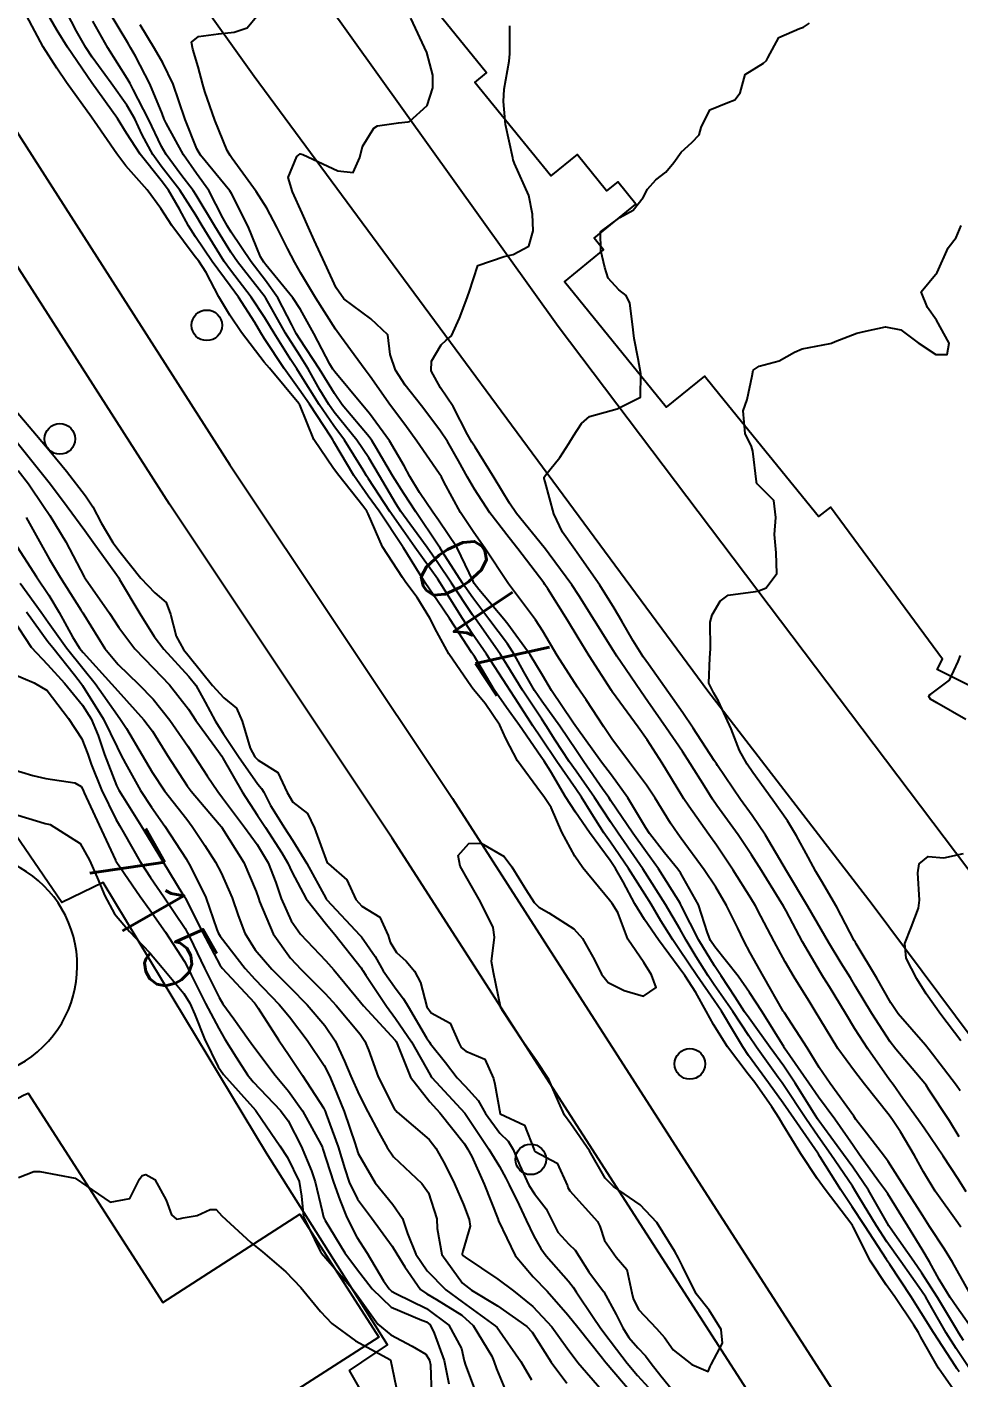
# Model space of a CAD drawing. Header units: metres. Extents: x 286371 to 293043, y 7462578 to 7466404.
# Drawn here: x 289970.1 to 290022.9, y 7464299.8 to 7464376.2 of the extents above; entities that cross this region are included whole.
import ezdxf
from ezdxf.enums import TextEntityAlignment as Align

# ---------------------------------------------------------------- set-up
doc = ezdxf.new("R2010")
doc.units = ezdxf.units.M
doc.header["$MEASUREMENT"] = 0
for name, color, linetype in [('Cotas', 45, 'Continuous'), ('Curvas de Nivel 1m', 11, 'Continuous'), ('Curvas de Nivel 5m', 15, 'Continuous'), ('Divisas', 45, 'Continuous'), ('Edificações', 30, 'Continuous'), ('Linha Férrea', 20, 'Continuous'), ('Postes', 20, 'Continuous'), ('Vias primárias', 230, 'Continuous')]:
    doc.layers.add(name, color=color, linetype=linetype)
doc.styles.add('Style-STANDARD', font='STANDARD.shx')

msp = doc.modelspace()

# ---------------------------------------------------------------- linework, layer by layer
at = {"layer": 'Curvas de Nivel 1m', "flags": 128}
for points, elevation in [([(289969.504, 7464354.491), (289970.641, 7464353.117), (289971.46, 7464352.162), (289972.35, 7464351.091), (289973.423, 7464349.693), (289973.835, 7464349.068), (289974.303, 7464348.158), (289974.969, 7464347.051), (289975.376, 7464346.507), (289976.554, 7464345.026), (289977.342, 7464344.201), (289977.982, 7464343.649), (289978.225, 7464343.001), (289978.553, 7464341.748), (289978.97, 7464340.989), (289979.288, 7464340.591), (289980.607, 7464338.964), (289981.254, 7464338.261), (289981.974, 7464337.669), (289982.29, 7464336.939), (289982.741, 7464335.402), (289983.004, 7464334.927), (289983.201, 7464334.737), (289984.315, 7464334.026), (289984.838, 7464332.899), (289985.166, 7464332.358), (289985.989, 7464331.711), (289986.388, 7464330.876), (289987.105, 7464328.926), (289987.168, 7464328.863), (289988.211, 7464327.962), (289988.723, 7464326.84), (289989.069, 7464326.47), (289990.088, 7464325.842), (289990.55, 7464324.804), (289990.673, 7464324.436), (289991.03, 7464323.85), (289991.578, 7464323.349), (289992.043, 7464322.784), (289992.373, 7464322.145), (289992.736, 7464320.778), (289992.979, 7464320.432), (289994.064, 7464319.846), (289994.56, 7464318.742), (289994.685, 7464318.474), (289994.947, 7464318.267), (289996.031, 7464317.813), (289996.52, 7464316.713), (289996.595, 7464316.387), (289996.883, 7464314.715), (289998.268, 7464314.07), (289998.811, 7464312.676), (289998.823, 7464312.635), (289998.863, 7464312.582), (290000.11, 7464311.917), (290000.693, 7464310.647), (290000.727, 7464310.542), (290000.83, 7464310.355), (290002.396, 7464308.621), (290002.536, 7464308.356), (290002.788, 7464307.55), (290003.45, 7464306.604), (290004.064, 7464305.899), (290004.344, 7464304.592), (290004.413, 7464304.275), (290004.72, 7464303.641), (290005.746, 7464302.569), (290006.188, 7464302.056), (290006.686, 7464301.368), (290007.736, 7464300.539), (290008.668, 7464300.14), (290008.779, 7464300.417), (290008.832, 7464300.522), (290009.476, 7464301.729), (290009.4, 7464302.514), (290008.72, 7464303.611), (290007.985, 7464304.536), (290007.216, 7464306.097), (290006.992, 7464306.551), (290006.78, 7464306.923), (290005.757, 7464308.57), (290004.819, 7464309.562), (290003.307, 7464310.607), (290002.841, 7464311.075), (290001.942, 7464312.628), (290000.887, 7464314.149), (290000.533, 7464314.65), (290000.207, 7464315.353), (289999.651, 7464316.664), (289998.94, 7464317.722), (289998.273, 7464318.685), (289996.983, 7464320.619), (289996.932, 7464320.705), (289996.9, 7464320.791), (289996.519, 7464322.712), (289996.406, 7464323.331), (289996.567, 7464324.712), (289996.498, 7464325.267), (289995.784, 7464326.724), (289995.092, 7464327.903), (289994.618, 7464328.742), (289994.513, 7464329.343), (289995.123, 7464330.016), (289995.812, 7464330.036), (289997.113, 7464329.273), (289997.554, 7464328.698), (289998.35, 7464327.42), (289998.81, 7464326.678), (289999.07, 7464326.409), (289999.644, 7464326.087), (290001.052, 7464325.191), (290001.558, 7464324.637), (290002.227, 7464323.425), (290002.631, 7464322.62), (290003.007, 7464322.157), (290003.906, 7464321.695), (290004.996, 7464321.373), (290005.72, 7464321.857), (290005.457, 7464322.578), (290005.024, 7464323.28), (290004.117, 7464324.598), (290003.554, 7464326.12), (290003.229, 7464326.612), (290003.077, 7464326.812), (290001.576, 7464328.637), (290001.114, 7464329.298), (290000.376, 7464330.656), (289999.771, 7464332.049), (289999.354, 7464332.672), (289999.168, 7464332.913), (289997.873, 7464334.694), (289997.219, 7464335.952), (289996.868, 7464336.71), (289996.043, 7464337.931), (289995.389, 7464338.733), (289995.266, 7464338.886), (289993.992, 7464340.754), (289993.312, 7464341.992), (289992.902, 7464342.771), (289992.191, 7464343.932), (289991.559, 7464344.791), (289991.358, 7464345.061), (289990.238, 7464346.812), (289989.412, 7464348.674), (289989.351, 7464348.825), (289989.124, 7464349.123), (289987.762, 7464350.85), (289987.45, 7464351.244), (289986.339, 7464352.871), (289985.554, 7464354.833), (289985.528, 7464354.884), (289985.504, 7464354.913), (289983.831, 7464356.91), (289983.539, 7464357.259), (289982.243, 7464358.934), (289981.583, 7464359.916), (289980.964, 7464360.954), (289980.258, 7464362.332), (289979.831, 7464362.971), (289979.638, 7464363.225), (289978.305, 7464364.995), (289977.678, 7464365.953), (289976.904, 7464367.016), (289975.714, 7464368.375), (289975.188, 7464369.042), (289973.93, 7464370.883), (289973.799, 7464371.064), (289973.755, 7464371.12), (289972.357, 7464373.086), (289971.796, 7464373.898), (289971.021, 7464375.106), (289970.086, 7464376.875)], 706), ([(290022.654, 7464298.954), (290021.706, 7464300.329), (290020.7, 7464302.079), (290020.558, 7464302.347), (290020.301, 7464302.759), (290019.229, 7464304.367), (290018.744, 7464305.044), (290017.853, 7464306.388), (290016.872, 7464308.324), (290016.828, 7464308.404), (290016.795, 7464308.45), (290015.285, 7464310.428), (290014.836, 7464311.05), (290013.907, 7464312.449), (290012.889, 7464314.119), (290012.683, 7464314.468), (290012.27, 7464315.108), (290011.297, 7464316.489), (290010.931, 7464316.956), (290009.759, 7464318.512), (290008.973, 7464319.764), (290008.545, 7464320.531), (290007.958, 7464321.582), (290007.335, 7464322.55), (290007.02, 7464322.981), (290005.854, 7464324.572), (290005.061, 7464325.711), (290004.505, 7464326.593), (290003.855, 7464327.84), (290003.42, 7464328.61), (290003.111, 7464329.049), (290001.943, 7464330.632), (290001.151, 7464331.787), (290000.591, 7464332.653), (289999.743, 7464334.109), (289999.39, 7464334.672), (289999.199, 7464334.945), (289997.986, 7464336.693), (289997.249, 7464337.718), (289996.549, 7464338.715), (289995.432, 7464340.592), (289995.347, 7464340.734), (289995.295, 7464340.809), (289994.014, 7464342.754), (289993.339, 7464343.756), (289992.647, 7464344.775), (289991.422, 7464346.756), (289991.398, 7464346.794), (289991.384, 7464346.811), (289990.034, 7464348.815), (289989.427, 7464349.675), (289988.616, 7464350.837), (289987.473, 7464352.755), (289987.42, 7464352.855), (289987.32, 7464353.013), (289986.099, 7464354.876), (289985.516, 7464355.711), (289984.664, 7464356.897), (289983.559, 7464358.573), (289983.349, 7464358.918), (289983.002, 7464359.497), (289982.08, 7464360.937), (289981.613, 7464361.57), (289980.594, 7464362.96), (289979.655, 7464364.346), (289979.251, 7464364.981), (289978.745, 7464365.922), (289978.113, 7464366.998), (289977.702, 7464367.529), (289976.508, 7464369.023), (289975.742, 7464370.224), (289975.228, 7464371.042), (289973.784, 7464373.064), (289972.413, 7464375.085), (289971.828, 7464376.019), (289971.198, 7464377.104)], 707), ([(290022.86, 7464300.123), (290022.738, 7464300.313), (290022.675, 7464300.404), (290021.419, 7464302.334), (290020.721, 7464303.462), (290020.156, 7464304.353), (290018.939, 7464306.194), (290018.815, 7464306.374), (290018.765, 7464306.447), (290017.517, 7464308.394), (290016.81, 7464309.462), (290016.169, 7464310.414), (290014.983, 7464312.311), (290014.905, 7464312.434), (290014.865, 7464312.49), (290013.501, 7464314.455), (290012.907, 7464315.312), (290012.076, 7464316.477), (290010.947, 7464318.014), (290010.615, 7464318.5), (290010.115, 7464319.359), (290009.412, 7464320.518), (290008.993, 7464321.132), (290008.013, 7464322.539), (290007.036, 7464323.99), (290006.653, 7464324.56), (290005.985, 7464325.645), (290005.43, 7464326.579), (290005.082, 7464327.147), (290004.162, 7464328.599), (290003.126, 7464330.093), (290002.759, 7464330.62), (290002.086, 7464331.694), (290001.491, 7464332.64), (290001.171, 7464333.103), (290000.106, 7464334.661), (289999.22, 7464335.972), (289998.748, 7464336.682), (289997.756, 7464338.197), (289997.432, 7464338.702), (289997.268, 7464338.961), (289996.113, 7464340.722), (289995.312, 7464341.901), (289994.76, 7464342.743), (289993.787, 7464344.318), (289993.502, 7464344.762), (289993.357, 7464344.981), (289992.066, 7464346.784), (289991.398, 7464347.722), (289990.655, 7464348.806), (289989.441, 7464350.653), (289989.331, 7464350.826), (289989.143, 7464351.135), (289988.074, 7464352.845), (289987.486, 7464353.662), (289986.655, 7464354.867), (289985.53, 7464356.643), (289985.376, 7464356.887), (289985.049, 7464357.385), (289984.097, 7464358.906), (289983.577, 7464359.766), (289982.807, 7464360.926), (289981.627, 7464362.467), (289981.277, 7464362.95), (289980.627, 7464363.983), (289980.033, 7464364.969), (289979.673, 7464365.573), (289978.765, 7464366.988), (289977.714, 7464368.352), (289977.227, 7464369.012), (289976.638, 7464370.123), (289976.212, 7464371.028), (289975.766, 7464371.798), (289974.877, 7464373.048), (289973.806, 7464374.51), (289973.434, 7464375.07), (289972.912, 7464375.994), (289972.34, 7464377.087)], 708), ([(290023.615, 7464304.301), (290022.757, 7464305.846), (290022.495, 7464306.318), (290022.034, 7464307.067), (290021.197, 7464308.338), (290020.803, 7464308.937), (290019.908, 7464310.358), (290018.849, 7464312.023), (290018.592, 7464312.378), (290017.483, 7464313.794), (290017.021, 7464314.403), (290016.897, 7464314.578), (290015.56, 7464316.425), (290014.938, 7464317.347), (290014.258, 7464318.445), (290012.984, 7464320.43), (290012.958, 7464320.465), (290012.915, 7464320.536), (290011.799, 7464322.483), (290011.034, 7464323.834), (290010.673, 7464324.5), (290010.342, 7464325.218), (290009.692, 7464326.515), (290009.089, 7464327.543), (290008.434, 7464328.534), (290007.13, 7464330.291), (290006.939, 7464330.557), (290006.538, 7464331.169), (290005.662, 7464332.577), (290005.175, 7464333.319), (290004.208, 7464334.599), (290003.214, 7464335.944), (290002.759, 7464336.621), (290001.751, 7464338.14), (290001.412, 7464338.642), (290001.267, 7464338.869), (290000.123, 7464340.662), (289999.314, 7464342.032), (289998.894, 7464342.681), (289997.354, 7464344.704), (289996.028, 7464346.725), (289995.397, 7464347.612), (289994.65, 7464348.746), (289993.711, 7464350.489), (289993.564, 7464350.763), (289993.447, 7464350.959), (289992.18, 7464352.784), (289991.488, 7464353.724), (289990.692, 7464354.807), (289989.528, 7464356.452), (289989.257, 7464356.829), (289988.429, 7464357.963), (289987.765, 7464358.851), (289987.568, 7464359.124), (289986.453, 7464360.872), (289985.615, 7464362.288), (289985.263, 7464362.89), (289984.856, 7464363.68), (289984.247, 7464364.906), (289983.68, 7464365.967), (289983.087, 7464366.924), (289981.722, 7464368.784), (289981.603, 7464368.946), (289981.444, 7464369.233), (289980.741, 7464370.96), (289980.172, 7464372.574), (289980.06, 7464372.97), (289979.799, 7464373.963), (289979.491, 7464374.979), (289979.43, 7464375.37), (289979.825, 7464375.695), (289980.941, 7464375.844), (289981.829, 7464375.927), (289982.58, 7464376.186), (289983.202, 7464376.924)], 712), ([(290022.953, 7464308.312), (290022.798, 7464308.557), (290021.504, 7464310.334), (290020.84, 7464311.432), (290020.346, 7464312.352), (290019.538, 7464313.707), (290019.093, 7464314.371), (290018.898, 7464314.641), (290017.513, 7464316.396), (290016.935, 7464317.139), (290016.007, 7464318.419), (290014.979, 7464320.089), (290014.777, 7464320.438), (290014.44, 7464320.995), (290013.535, 7464322.457), (290013.027, 7464323.319), (290012.394, 7464324.474), (290011.647, 7464325.904), (290011.335, 7464326.491), (290011.08, 7464326.923), (290010.075, 7464328.51), (290009.125, 7464329.923), (290008.699, 7464330.531), (290007.575, 7464332.131), (290007.284, 7464332.553), (290007.167, 7464332.738), (290006.067, 7464334.571), (290005.214, 7464335.89), (290004.709, 7464336.592), (290003.254, 7464338.588), (290003.235, 7464338.615), (290003.197, 7464338.673), (290001.933, 7464340.635), (290001.309, 7464341.647), (290000.697, 7464342.654), (289999.585, 7464344.437), (289999.426, 7464344.673), (289999.356, 7464344.776), (289997.886, 7464346.697), (289997.393, 7464347.307), (289996.303, 7464348.721), (289995.434, 7464350.065), (289995.051, 7464350.74), (289994.538, 7464351.668), (289993.913, 7464352.758), (289993.484, 7464353.413), (289992.441, 7464354.78), (289991.521, 7464355.955), (289990.963, 7464356.803), (289990.659, 7464357.696), (289990.542, 7464358.81), (289989.577, 7464359.705), (289988.039, 7464360.848), (289987.603, 7464361.459), (289986.973, 7464362.864), (289986.369, 7464364.155), (289986.035, 7464364.879), (289985.676, 7464365.692), (289985.134, 7464366.893), (289984.897, 7464367.706), (289985.38, 7464368.89), (289985.575, 7464369.038), (289985.726, 7464369.013), (289986.003, 7464368.88), (289987.712, 7464368.076), (289988.571, 7464367.982), (289988.955, 7464368.836), (289989.107, 7464369.46), (289989.749, 7464370.501), (289989.947, 7464370.626), (289991.128, 7464370.804), (289991.69, 7464370.86), (289991.755, 7464370.885), (289992.761, 7464371.788), (289993.084, 7464372.775), (289993.075, 7464373.495), (289992.746, 7464374.78), (289991.843, 7464376.724)], 713), ([(290023.457, 7464300.303), (290022.691, 7464301.438), (290022.129, 7464302.323), (290021.315, 7464303.746), (290020.975, 7464304.341), (290020.739, 7464304.697), (290019.558, 7464306.363), (290018.781, 7464307.48), (290018.192, 7464308.383), (290017.193, 7464310.024), (290016.962, 7464310.402), (290016.827, 7464310.616), (290015.597, 7464312.423), (290014.879, 7464313.442), (290014.184, 7464314.445), (290012.922, 7464316.354), (290012.848, 7464316.466), (290012.628, 7464316.769), (290011.399, 7464318.488), (290010.963, 7464319.124), (290010.05, 7464320.508), (290009.007, 7464322.024), (290008.657, 7464322.53), (290007.975, 7464323.595), (290007.412, 7464324.549), (290007.054, 7464325.189), (290006.25, 7464326.567), (290005.101, 7464328.38), (290004.965, 7464328.587), (290004.63, 7464329.073), (290003.57, 7464330.608), (290003.144, 7464331.248), (290002.23, 7464332.628), (290001.186, 7464334.102), (290000.803, 7464334.65), (290000.012, 7464335.869), (289999.493, 7464336.671), (289999.24, 7464337.045), (289998.156, 7464338.691), (289997.285, 7464340.115), (289996.9, 7464340.71), (289995.95, 7464342.09), (289995.487, 7464342.732), (289995.327, 7464342.964), (289994.13, 7464344.753), (289993.371, 7464345.896), (289992.753, 7464346.774), (289991.411, 7464348.589), (289991.269, 7464348.797), (289991.007, 7464349.214), (289990.064, 7464350.815), (289989.459, 7464351.834), (289988.771, 7464352.835), (289987.498, 7464354.425), (289987.186, 7464354.859), (289986.692, 7464355.691), (289986.019, 7464356.877), (289985.545, 7464357.626), (289984.744, 7464358.897), (289983.631, 7464360.877), (289983.608, 7464360.914), (289983.594, 7464360.936), (289982.017, 7464362.939), (289981.642, 7464363.479), (289980.745, 7464364.958), (289979.69, 7464366.713), (289979.514, 7464366.977), (289978.818, 7464367.877), (289977.995, 7464369), (289977.731, 7464369.465), (289976.986, 7464371.016), (289976.123, 7464372.685), (289975.946, 7464373.032), (289975.788, 7464373.318), (289974.691, 7464375.051), (289973.836, 7464376.553)], 709), ([(290023.773, 7464302.298), (290022.726, 7464303.781), (290022.358, 7464304.32), (290021.742, 7464305.337), (290021.181, 7464306.338), (290020.774, 7464307.032), (290019.957, 7464308.357), (290018.821, 7464310.182), (290018.691, 7464310.376), (290018.299, 7464310.915), (290017.228, 7464312.399), (290016.864, 7464312.918), (290015.822, 7464314.421), (290014.913, 7464315.665), (290014.367, 7464316.443), (290012.987, 7464318.431), (290012.967, 7464318.464), (290012.954, 7464318.482), (290011.714, 7464320.483), (290011.001, 7464321.592), (290010.359, 7464322.504), (290009.039, 7464324.174), (290008.803, 7464324.528), (290008.628, 7464324.953), (290008.113, 7464326.539), (290007.101, 7464328.35), (290006.949, 7464328.557), (290006.192, 7464329.495), (290005.341, 7464330.581), (290005.139, 7464330.904), (290004.122, 7464332.6), (290003.183, 7464333.875), (290002.621, 7464334.623), (290001.223, 7464336.571), (290001.169, 7464336.645), (290001.003, 7464336.874), (289999.804, 7464338.666), (289999.277, 7464339.545), (289998.589, 7464340.685), (289997.32, 7464342.438), (289997.103, 7464342.708), (289995.687, 7464344.391), (289995.414, 7464344.734), (289995.356, 7464344.853), (289994.451, 7464346.748), (289993.407, 7464348.31), (289993.072, 7464348.77), (289992.33, 7464349.882), (289991.783, 7464350.789), (289991.453, 7464351.398), (289990.634, 7464352.807), (289989.497, 7464354.359), (289989.098, 7464354.831), (289987.532, 7464356.704), (289987.427, 7464356.856), (289987.251, 7464357.146), (289986.338, 7464358.873), (289985.584, 7464360.245), (289985.157, 7464360.891), (289983.631, 7464362.764), (289983.515, 7464362.916), (289983.332, 7464363.225), (289982.622, 7464364.93), (289981.692, 7464366.802), (289981.597, 7464366.946), (289981.071, 7464367.587), (289979.939, 7464368.971), (289979.729, 7464369.333), (289979.067, 7464370.985), (289978.707, 7464372.053), (289978.383, 7464372.995), (289977.802, 7464374.203), (289977.332, 7464375.012), (289976.512, 7464376.347)], 711), ([(290023.262, 7464310.308), (290022.834, 7464310.991), (290021.958, 7464312.328), (290020.877, 7464313.906), (290020.565, 7464314.349), (290019.687, 7464315.584), (290019.128, 7464316.371), (290018.928, 7464316.647), (290017.692, 7464318.393), (290016.971, 7464319.532), (290016.443, 7464320.413), (290015.525, 7464321.908), (290015.198, 7464322.432), (290015.018, 7464322.719), (290013.999, 7464324.45), (290013.07, 7464326.197), (290012.926, 7464326.467), (290012.684, 7464326.867), (290011.671, 7464328.486), (290011.117, 7464329.375), (290010.358, 7464330.506), (290009.159, 7464332.16), (290008.904, 7464332.528), (290008.448, 7464333.263), (290007.642, 7464334.548), (290007.204, 7464335.214), (290006.287, 7464336.569), (290005.246, 7464338.058), (290004.869, 7464338.59), (290003.987, 7464339.897), (290003.501, 7464340.611), (290003.299, 7464340.927), (290002.225, 7464342.631), (290001.345, 7464344.044), (290000.938, 7464344.651), (289999.664, 7464346.386), (289999.45, 7464346.673), (289999.385, 7464346.759), (289997.824, 7464348.698), (289997.423, 7464349.273), (289996.545, 7464350.718), (289995.47, 7464352.443), (289995.293, 7464352.737), (289995.05, 7464353.172), (289994.224, 7464354.754), (289993.52, 7464355.804), (289992.98, 7464356.773), (289993.001, 7464357.314), (289993.556, 7464358.238), (289993.827, 7464358.494), (289994.134, 7464358.756), (289994.58, 7464359.748), (289994.962, 7464360.744), (289995.13, 7464361.212), (289995.624, 7464362.734), (289997.114, 7464363.23), (289997.634, 7464363.352), (289998.517, 7464363.816), (289998.762, 7464364.688), (289998.722, 7464365.635), (289998.51, 7464366.692), (289997.711, 7464368.505), (289997.634, 7464368.706), (289997.603, 7464368.82), (289997.198, 7464370.713), (289997.072, 7464372.007), (289997.126, 7464372.708), (289997.398, 7464374.293), (289997.446, 7464374.702), (289997.431, 7464376.295)], 714), ([(290022.918, 7464316.026), (290022.718, 7464316.318), (290021.986, 7464317.281), (290021.17, 7464318.341), (290020.958, 7464318.602), (290019.422, 7464320.368), (290018.993, 7464320.994), (290018.211, 7464322.386), (290017.043, 7464324.329), (290016.999, 7464324.405), (290016.934, 7464324.518), (290015.935, 7464326.422), (290015.096, 7464327.874), (290014.757, 7464328.44), (290014.318, 7464329.244), (290013.664, 7464330.456), (290013.147, 7464331.296), (290012.324, 7464332.477), (290011.187, 7464334.039), (290010.872, 7464334.499), (290010.438, 7464335.273), (290009.965, 7464336.513), (290009.247, 7464338.073), (290008.987, 7464338.528), (290008.702, 7464339.093), (290008.754, 7464340.532), (290008.801, 7464341.024), (290008.776, 7464342.533), (290008.896, 7464342.958), (290009.338, 7464343.73), (290009.799, 7464344.064), (290011.35, 7464344.272), (290011.532, 7464344.31), (290011.937, 7464344.486), (290012.547, 7464345.29), (290012.512, 7464346.472), (290012.422, 7464347.497), (290012.492, 7464348.473), (290012.379, 7464349.426), (290011.442, 7464350.376), (290011.398, 7464350.44), (290011.389, 7464350.486), (290011.195, 7464352.215), (290011.107, 7464352.49), (290010.764, 7464353.217), (290010.635, 7464354.497), (290010.87, 7464355.138), (290011.15, 7464356.49), (290011.216, 7464356.812), (290011.542, 7464357.032), (290012.675, 7464357.34), (290013.554, 7464357.817), (290013.99, 7464358.015), (290015.562, 7464358.313), (290015.648, 7464358.338), (290015.843, 7464358.42), (290017.077, 7464358.896), (290017.573, 7464359.016), (290018.703, 7464359.252), (290019.575, 7464359.092), (290020.553, 7464358.35), (290021.554, 7464357.69), (290022.184, 7464357.696), (290022.3, 7464358.323), (290021.584, 7464359.642), (290021.066, 7464360.342), (290020.72, 7464361.235), (290021.624, 7464362.334), (290022.251, 7464363.719), (290022.701, 7464364.319), (290022.988, 7464364.991)], 716), ([(289969.477, 7464352.8), (289970.839, 7464351.114), (289971.433, 7464350.352), (289972.389, 7464349.09), (289973.394, 7464347.727), (289973.862, 7464347.067), (289975.172, 7464345.232), (289975.301, 7464345.045), (289975.353, 7464344.951), (289976.491, 7464343.027), (289977.305, 7464341.739), (289977.861, 7464341.006), (289979.271, 7464339.468), (289979.662, 7464338.978), (289980.203, 7464338.016), (289980.765, 7464336.961), (289981.223, 7464336.246), (289982.085, 7464334.941), (289983.181, 7464333.382), (289983.388, 7464333.131), (289983.509, 7464332.919), (289983.901, 7464332.175), (289984.688, 7464330.901), (289985.134, 7464330.214), (289985.954, 7464328.882), (289987.019, 7464326.922), (289987.051, 7464326.865), (289987.074, 7464326.835), (289988.951, 7464324.836), (289989.043, 7464324.733), (289989.821, 7464323.614), (289990.265, 7464322.816), (289990.998, 7464321.766), (289991.429, 7464321.234), (289991.679, 7464320.794), (289992.725, 7464319.011), (289992.883, 7464318.776), (289992.953, 7464318.673), (289993.806, 7464317.626), (289994.461, 7464316.751), (289994.917, 7464316.276), (289995.652, 7464315.476), (289996.063, 7464314.727), (289996.878, 7464313.621), (289997.345, 7464313.179), (289997.62, 7464312.699), (289997.991, 7464311.831), (289998.512, 7464310.689), (289998.827, 7464310.182), (289999.492, 7464309.348), (289999.83, 7464308.664), (290000.161, 7464308.023), (290000.784, 7464307.345), (290001.134, 7464307.002), (290001.361, 7464306.643), (290001.909, 7464305.779), (290002.745, 7464304.658), (290002.756, 7464304.636), (290003.461, 7464303.356), (290003.839, 7464302.602), (290004.166, 7464302.065), (290004.687, 7464301.467), (290005.117, 7464301.022), (290005.445, 7464300.579), (290005.982, 7464299.886), (290006.652, 7464299.084)], 707), ([(289969.618, 7464351.132), (289970.188, 7464350.368), (289971.053, 7464349.11), (289971.406, 7464348.574), (289972.308, 7464347.091), (289973.355, 7464345.111), (289973.374, 7464345.074), (289973.424, 7464345.002), (289974.786, 7464343.053), (289975.312, 7464342.241), (289976.209, 7464341.031), (289977.278, 7464339.932), (289978.185, 7464339.001), (289979.244, 7464337.62), (289979.673, 7464336.978), (289980.951, 7464335.215), (289981.142, 7464334.955), (289981.203, 7464334.852), (289982.285, 7464332.938), (289983.154, 7464331.603), (289983.614, 7464330.917), (289984.533, 7464329.494), (289984.877, 7464328.898), (289985.104, 7464328.405), (289985.909, 7464326.882), (289987.053, 7464325.428), (289987.542, 7464324.857), (289989.016, 7464322.979), (289989.075, 7464322.893), (289989.111, 7464322.833), (289989.284, 7464322.556), (289990.456, 7464320.812), (289990.974, 7464320.121), (289991.877, 7464318.791), (289992.926, 7464316.921), (289992.982, 7464316.83), (289993.031, 7464316.773), (289994.894, 7464314.762), (289994.931, 7464314.707), (289996.244, 7464312.724), (289996.849, 7464311.731), (289997.209, 7464311.077), (289997.398, 7464310.706), (289997.959, 7464309.555), (289998.363, 7464308.691), (289998.791, 7464307.792), (289999.192, 7464307.088), (289999.501, 7464306.674), (290000.753, 7464305.24), (290001.014, 7464304.915), (290001.199, 7464304.648), (290002.145, 7464303.204), (290002.547, 7464302.627), (290002.701, 7464302.417), (290003.474, 7464301.397), (290004.074, 7464300.603), (290004.664, 7464299.915), (290005.294, 7464299.222)], 708), ([(289970.061, 7464348.467), (289970.812, 7464347.113), (289971.369, 7464346.131), (289971.989, 7464345.095), (289973.165, 7464343.238), (289973.265, 7464343.075), (289973.323, 7464342.976), (289974.51, 7464341.056), (289975.28, 7464340.14), (289976.431, 7464339.027), (289977.252, 7464338.18), (289978.201, 7464337), (289979.212, 7464335.525), (289979.57, 7464334.979), (289980.308, 7464333.847), (289980.915, 7464332.958), (289981.169, 7464332.606), (289982.427, 7464330.935), (289983.13, 7464329.961), (289983.753, 7464328.915), (289984.198, 7464327.802), (289984.496, 7464326.903), (289985.055, 7464325.637), (289985.594, 7464324.886), (289987.022, 7464323.377), (289987.475, 7464322.858), (289988.987, 7464321.038), (289989.165, 7464320.832), (289990.955, 7464318.887), (289991.014, 7464318.804), (289991.068, 7464318.687), (289991.807, 7464316.791), (289992.903, 7464315.403), (289993.48, 7464314.766), (289994.868, 7464313.012), (289995.049, 7464312.742), (289995.29, 7464312.306), (289995.977, 7464310.727), (289996.773, 7464308.746), (289996.786, 7464308.715), (289996.803, 7464308.653), (289997.739, 7464306.7), (289998.756, 7464305.492), (289999.55, 7464304.672), (290000.718, 7464303.338), (290001.279, 7464302.646), (290002.678, 7464300.882), (290002.79, 7464300.737), (290002.882, 7464300.621), (290004.412, 7464298.834)], 709), ([(289969.721, 7464344.756), (289970.919, 7464343.111), (289971.316, 7464342.551), (289972.353, 7464341.089), (289973.277, 7464339.936), (289973.979, 7464339.064), (289975.238, 7464337.284), (289975.4, 7464337.042), (289975.74, 7464336.523), (289976.629, 7464335.023), (289977.19, 7464334.059), (289977.886, 7464333.004), (289979.15, 7464331.396), (289979.469, 7464330.98), (289980.185, 7464329.912), (289980.776, 7464328.96), (289981.105, 7464328.356), (289981.726, 7464326.945), (289982.057, 7464325.947), (289982.443, 7464324.933), (289983.03, 7464324.002), (289983.967, 7464322.91), (289984.999, 7464321.866), (289985.967, 7464320.88), (289986.967, 7464319.725), (289987.554, 7464318.855), (289988.078, 7464317.706), (289988.435, 7464316.842), (289988.908, 7464315.788), (289989.393, 7464314.827), (289990.03, 7464313.663), (289990.489, 7464312.81), (289990.856, 7464312.29), (289992.459, 7464310.78), (289992.826, 7464310.253), (289993.307, 7464308.767), (289993.333, 7464308.23), (289993.591, 7464306.762), (289994.75, 7464305.129), (289995.259, 7464304.737), (289996.731, 7464303.856), (289998.406, 7464302.689), (289998.708, 7464302.36), (289999.773, 7464300.668), (290000.656, 7464299.469)], 711), ([(289970.075, 7464343.123), (289971.299, 7464341.455), (289971.568, 7464341.1), (289972.792, 7464339.561), (289973.181, 7464339.076), (289973.262, 7464338.963), (289974.444, 7464337.056), (289975.21, 7464335.472), (289975.417, 7464335.041), (289975.683, 7464334.551), (289976.532, 7464333.024), (289977.16, 7464332.068), (289977.92, 7464331.003), (289979.117, 7464329.154), (289979.218, 7464328.983), (289979.369, 7464328.721), (289980.237, 7464326.967), (289980.851, 7464325.154), (289980.933, 7464324.956), (289981.041, 7464324.776), (289982.465, 7464322.933), (289983.005, 7464322.337), (289984.385, 7464320.903), (289984.974, 7464320.208), (289985.971, 7464318.879), (289986.933, 7464317.443), (289987.229, 7464316.86), (289987.481, 7464316.29), (289988.059, 7464314.847), (289988.678, 7464313.026), (289988.735, 7464312.836), (289988.859, 7464312.475), (289989.807, 7464310.82), (289990.816, 7464309.591), (289991.358, 7464308.796), (289991.637, 7464307.946), (289992.117, 7464306.784), (289992.76, 7464305.825), (289993.821, 7464304.758), (289994.734, 7464304.08), (289996.614, 7464302.716), (289996.713, 7464302.629), (289998.056, 7464300.694), (289998.659, 7464299.671)], 712), ([(289969.318, 7464342.718), (289970.348, 7464341.119), (289971.28, 7464340.138), (289972.242, 7464339.09), (289973.246, 7464337.849), (289973.749, 7464337.067), (289974.144, 7464336.136), (289974.5, 7464335.055), (289975.178, 7464333.292), (289975.302, 7464333.043), (289975.541, 7464332.667), (289976.577, 7464331.023), (289977.13, 7464330.1), (289977.791, 7464329.004), (289978.94, 7464327.133), (289979.037, 7464326.985), (289979.083, 7464326.903), (289980.065, 7464324.969), (289981.017, 7464323.152), (289981.154, 7464322.952), (289982.985, 7464320.994), (289983.046, 7464320.924), (289983.199, 7464320.703), (289984.344, 7464318.904), (289984.941, 7464318.012), (289985.706, 7464316.883), (289986.897, 7464315.05), (289986.989, 7464314.863), (289987.051, 7464314.702), (289987.725, 7464312.852), (289988.091, 7464311.6), (289988.336, 7464310.842), (289988.82, 7464309.889), (289989.608, 7464308.822), (289990.781, 7464307.236), (289991.048, 7464306.8), (289991.495, 7464306.061), (289992.387, 7464304.78), (289992.74, 7464304.521), (289993.291, 7464304.21), (289994.723, 7464303.319), (289995.371, 7464302.735), (289996.41, 7464300.997), (289996.527, 7464300.717), (289996.675, 7464300.286), (289997.352, 7464298.704)], 713), ([(290023.235, 7464337.041), (290021.6, 7464337.978), (290021.252, 7464338.187), (290021.156, 7464338.336), (290021.176, 7464338.415), (290021.256, 7464338.475), (290022.327, 7464339.26), (290022.805, 7464340.312), (290022.939, 7464340.66)], 717), ([(289969.272, 7464339.641), (289970.512, 7464339.116), (289971.258, 7464338.683), (289972.47, 7464337.086), (289973.217, 7464335.946), (289973.563, 7464335.069), (289973.751, 7464334.511), (289974.334, 7464333.057), (289975.149, 7464331.393), (289975.347, 7464331.041), (289975.621, 7464330.553), (289976.494, 7464329.024), (289977.1, 7464328.087), (289977.848, 7464327.003), (289979.057, 7464325.206), (289979.185, 7464324.982), (289979.325, 7464324.704), (289980.156, 7464322.967), (289980.989, 7464321.302), (289981.196, 7464320.951), (289981.815, 7464320.098), (289982.647, 7464318.929), (289982.948, 7464318.502), (289984.159, 7464316.906), (289984.911, 7464316.002), (289985.71, 7464314.882), (289986.762, 7464312.97), (289986.814, 7464312.865), (289986.862, 7464312.724), (289987.461, 7464310.855), (289987.822, 7464309.847), (289988.213, 7464308.843), (289988.788, 7464307.734), (289989.357, 7464306.826), (289990.296, 7464305.267), (289990.613, 7464304.806), (289990.742, 7464304.677), (289990.994, 7464304.547), (289992.728, 7464303.691), (289993.981, 7464302.755), (289994.694, 7464301.429), (289994.861, 7464300.742), (289994.936, 7464300.484), (289995.594, 7464298.73)], 714), ([(289969.153, 7464331.754), (289971.076, 7464331.174), (289971.145, 7464331.156), (289971.415, 7464331.1), (289973.128, 7464330.019), (289973.655, 7464329.066), (289974.075, 7464328.084), (289974.51, 7464327.053), (289975.069, 7464326.044), (289975.918, 7464325.031), (289977.036, 7464323.844), (289977.753, 7464323.003), (289978.992, 7464321.519), (289979.334, 7464320.979), (289979.616, 7464320.333), (289980.153, 7464318.966), (289980.93, 7464317.377), (289981.227, 7464316.95), (289982.897, 7464315.089), (289983.037, 7464314.922), (289983.406, 7464314.397), (289984.419, 7464312.901), (289984.854, 7464312.245), (289985.509, 7464310.884), (289985.653, 7464310.051), (289985.759, 7464308.88), (289986.704, 7464306.937), (289986.75, 7464306.865), (289986.774, 7464306.832), (289988.518, 7464304.838), (289988.74, 7464304.532), (289989.972, 7464302.816), (289990.705, 7464302.206), (289991.909, 7464301.573), (289992.689, 7464301.113), (289992.893, 7464300.771), (289992.94, 7464300.51), (289992.999, 7464298.769)], 716), ([(290022.962, 7464318.856), (290021.826, 7464320.332), (290021.002, 7464321.511), (290020.462, 7464322.353), (290019.868, 7464323.525), (290019.8, 7464324.363), (290020.155, 7464325.261), (290020.562, 7464326.352), (290020.626, 7464326.806), (290020.519, 7464328.353), (290020.605, 7464328.858), (290021.118, 7464329.278), (290021.999, 7464329.208), (290023.121, 7464329.445)], 717), ([(289969.622, 7464311.123), (289970.49, 7464311.459), (289970.839, 7464311.45), (289972.834, 7464311.074), (289974.814, 7464309.719), (289975.927, 7464309.919), (289976.479, 7464311.02), (289976.63, 7464311.225), (289976.838, 7464311.278), (289977.346, 7464311.007), (289977.985, 7464309.828), (289978.297, 7464308.992), (289978.57, 7464308.758), (289978.801, 7464308.789), (289978.957, 7464308.827), (289979.749, 7464308.97), (289980.475, 7464309.294), (289980.809, 7464309.31), (289981.145, 7464308.949), (289982.782, 7464307.444), (289983.441, 7464306.914), (289984.757, 7464305.78), (289985.619, 7464304.881), (289986.724, 7464303.537), (289987.371, 7464302.855), (289988.699, 7464301.861), (289990.684, 7464300.804), (289991.099, 7464298.798)], 717)]:
    msp.add_lwpolyline(points, dxfattribs=dict(at, elevation=elevation))
at = {"layer": 'Curvas de Nivel 5m', "flags": 128}
for points, elevation in [([(290023.11, 7464301.897), (290022.839, 7464302.312), (290022.707, 7464302.532), (290021.637, 7464304.331), (290020.754, 7464305.695), (290020.293, 7464306.352), (290019.09, 7464308.069), (290018.888, 7464308.373), (290018.797, 7464308.541), (290017.738, 7464310.391), (290016.843, 7464311.695), (290016.321, 7464312.412), (290014.893, 7464314.369), (290014.848, 7464314.435), (290014.757, 7464314.576), (290013.586, 7464316.455), (290012.938, 7464317.417), (290012.173, 7464318.476), (290010.979, 7464320.14), (290010.727, 7464320.498), (290010.183, 7464321.32), (290009.403, 7464322.519), (290009.022, 7464323.084), (290008.143, 7464324.538), (290007.152, 7464326.474), (290007.115, 7464326.554), (290007.075, 7464326.631), (290005.86, 7464328.573), (290005.119, 7464329.608), (290004.404, 7464330.595), (290003.161, 7464332.432), (290003.033, 7464332.616), (290002.688, 7464333.105), (290001.624, 7464334.638), (290001.203, 7464335.269), (290000.276, 7464336.659), (289999.255, 7464338.063), (289998.835, 7464338.681), (289998.239, 7464339.73), (289997.711, 7464340.698), (289997.303, 7464341.316), (289996.258, 7464342.72), (289995.342, 7464343.915), (289994.754, 7464344.743), (289993.61, 7464346.532), (289993.473, 7464346.763), (289993.386, 7464346.9), (289992.116, 7464348.784), (289991.43, 7464349.831), (289990.824, 7464350.804), (289989.85, 7464352.437), (289989.619, 7464352.822), (289989.477, 7464353.025), (289987.957, 7464354.848), (289987.513, 7464355.484), (289986.67, 7464356.867), (289985.559, 7464358.555), (289985.346, 7464358.888), (289985.096, 7464359.366), (289984.309, 7464360.904), (289983.613, 7464361.869), (289982.795, 7464362.927), (289981.659, 7464364.613), (289981.451, 7464364.948), (289981.19, 7464365.433), (289980.397, 7464366.964), (289979.709, 7464367.941), (289978.971, 7464368.986), (289977.979, 7464370.773), (289977.874, 7464371.003), (289977.759, 7464371.329), (289977.066, 7464373.015), (289976.256, 7464374.579), (289975.993, 7464375.032), (289975.818, 7464375.328), (289974.787, 7464377.05)], 710), ([(290022.871, 7464313.42), (290022.311, 7464314.323), (290021.14, 7464316.121), (290020.99, 7464316.343), (290020.925, 7464316.428), (290019.283, 7464318.37), (290018.96, 7464318.789), (290017.918, 7464320.39), (290017.007, 7464321.923), (290016.714, 7464322.409), (290016.195, 7464323.248), (290015.475, 7464324.428), (290015.055, 7464325.146), (290014.31, 7464326.446), (290013.104, 7464328.464), (290011.915, 7464330.483), (290011.151, 7464331.602), (290010.501, 7464332.504), (290009.193, 7464334.434), (290009.135, 7464334.525), (290009.01, 7464334.714), (290007.821, 7464336.545), (290007.237, 7464337.408), (290006.423, 7464338.567), (290005.286, 7464340.157), (290004.986, 7464340.589), (290004.424, 7464341.481), (290003.767, 7464342.608), (290003.335, 7464343.329), (290002.525, 7464344.627), (290001.379, 7464346.286), (290001.11, 7464346.649), (290000.42, 7464347.637), (289999.924, 7464348.667), (289999.441, 7464350.489), (289999.389, 7464350.675), (289999.376, 7464350.745), (289999.447, 7464350.86), (290000.268, 7464351.856), (290000.781, 7464352.655), (290001.045, 7464353.087), (290001.491, 7464353.781), (290001.955, 7464354.18), (290003.504, 7464354.614), (290004.829, 7464355.28), (290004.858, 7464356.595), (290004.694, 7464357.45), (290004.478, 7464358.601), (290004.38, 7464359.402), (290004.236, 7464360.602), (290004.019, 7464361.025), (290003.605, 7464361.345), (290003.005, 7464362.007), (290002.818, 7464362.621), (290002.591, 7464363.578), (290002.575, 7464364.626), (290003.667, 7464365.449), (290004.412, 7464365.855), (290004.98, 7464366.585), (290005.23, 7464367.042), (290005.699, 7464367.58), (290006.258, 7464368.014), (290006.718, 7464368.559), (290007.131, 7464369.146), (290007.731, 7464369.694), (290008.15, 7464370.126), (290008.27, 7464370.537), (290008.759, 7464371.529), (290009.766, 7464371.954), (290010.173, 7464372.103), (290010.465, 7464372.504), (290010.759, 7464373.531), (290011.799, 7464374.175), (290011.958, 7464374.326), (290012.042, 7464374.481), (290012.664, 7464375.629), (290013.829, 7464376.145), (290014.063, 7464376.219), (290014.405, 7464376.446)], 715), ([(289969.383, 7464347.069), (289970.657, 7464345.115), (289971.339, 7464344.074), (289971.928, 7464343.095), (289972.68, 7464341.707), (289973.083, 7464341.078), (289973.29, 7464340.818), (289974.902, 7464339.05), (289975.258, 7464338.656), (289976.733, 7464337.022), (289977.224, 7464336.368), (289978.065, 7464335.002), (289979.178, 7464333.28), (289979.396, 7464332.981), (289980.984, 7464331.119), (289981.128, 7464330.955), (289981.144, 7464330.928), (289982.381, 7464328.935), (289983.09, 7464327.299), (289983.21, 7464326.923), (289983.266, 7464326.736), (289984.043, 7464324.909), (289985.023, 7464323.522), (289985.634, 7464322.885), (289986.994, 7464321.533), (289987.606, 7464320.855), (289988.96, 7464319.222), (289989.235, 7464318.83), (289989.435, 7464318.339), (289989.987, 7464316.819), (289990.897, 7464315.019), (289991.067, 7464314.802), (289992.871, 7464313.258), (289993.254, 7464312.769), (289993.752, 7464311.86), (289994.301, 7464310.752), (289994.817, 7464309.59), (289995.135, 7464308.739), (289995.187, 7464308.35), (289994.777, 7464306.942), (289994.732, 7464306.788), (289994.74, 7464306.745), (289994.773, 7464306.7), (289994.911, 7464306.603), (289996.754, 7464305.353), (289997.637, 7464304.701), (289998.731, 7464303.811), (289999.807, 7464302.668), (290000.686, 7464301.447), (290001.289, 7464300.645), (290002.651, 7464299.07)], 710), ([(289969.191, 7464334.243), (289970.441, 7464333.86), (289971.183, 7464333.693), (289972.814, 7464333.445), (289973.176, 7464333.236), (289973.272, 7464333.073), (289973.356, 7464332.887), (289974.194, 7464331.059), (289975.114, 7464329.067), (289975.128, 7464329.044), (289975.156, 7464329.001), (289976.519, 7464327.023), (289977.073, 7464326.258), (289977.949, 7464325.001), (289979.021, 7464323.338), (289979.213, 7464322.981), (289979.41, 7464322.577), (289980.213, 7464320.966), (289980.963, 7464319.539), (289981.316, 7464318.949), (289981.954, 7464317.924), (289982.589, 7464316.929), (289982.918, 7464316.536), (289984.464, 7464314.901), (289984.886, 7464314.328), (289985.621, 7464312.883), (289986.219, 7464311.499), (289986.423, 7464310.871), (289986.809, 7464309.2), (289986.894, 7464308.863), (289986.982, 7464308.681), (289988.105, 7464306.844), (289988.761, 7464305.961), (289989.656, 7464304.821), (289990.729, 7464303.784), (289992.452, 7464303.044), (289992.716, 7464302.936), (289992.92, 7464302.771), (289993.163, 7464302.312), (289993.721, 7464300.759), (289993.978, 7464299.434)], 715)]:
    msp.add_lwpolyline(points, dxfattribs=dict(at, elevation=elevation))
at = {"layer": 'Divisas'}
msp.add_lwpolyline([(289994.474, 7464289.515), (289988.361, 7464300.187), (289990.512, 7464301.643), (289983.669, 7464312.495), (289974.415, 7464327.809), (289972.089, 7464326.67), (289968.441, 7464331.97), (289963.649, 7464340.037), (289955.731, 7464352.273), (289950.135, 7464360.954), (289944.018, 7464371.621), (289943.497, 7464371.195), (289935.389, 7464383.384), (289931.448, 7464389.704), (289926.944, 7464395.769), (289921.968, 7464402.442)], dxfattribs=at)
at = {"layer": 'Edificações'}
msp.add_lwpolyline([(290029.621, 7464335.885), (290022.42, 7464339.469), (290021.629, 7464339.862), (290021.921, 7464340.449), (290015.592, 7464349.043), (290014.897, 7464348.531), (290009.322, 7464355.398), (290008.451, 7464356.47), (290006.288, 7464354.713), (290000.529, 7464361.807), (290002.743, 7464363.605), (290002.201, 7464364.272), (290004.576, 7464366.2), (290003.548, 7464367.467), (290003.548, 7464367.467), (290002.915, 7464366.952), (290001.244, 7464369.01), (289999.749, 7464367.796), (289995.449, 7464373.091), (289996.12, 7464373.636), (289991.379, 7464379.476)], dxfattribs=at)
at = {"layer": 'Edificações', "elevation": 721.264}
msp.add_lwpolyline([(289950.749, 7464295.25), (289945.178, 7464304.231), (289950.694, 7464307.652), (289951.458, 7464306.421), (289957.417, 7464310.117), (289955.693, 7464312.896), (289961.461, 7464316.015), (289961.943, 7464316.276), (289963.955, 7464312.555), (289969.908, 7464315.774), (289970.186, 7464315.887), (289977.792, 7464304.048), (289985.557, 7464309.036), (289990.028, 7464302.078), (289979.386, 7464295.24)], dxfattribs=at)
at = {"layer": 'Linha Férrea'}
for points in [[(290016.848, 7464289.792), (290005.187, 7464307.915), (289990.784, 7464330.326), (289978.179, 7464349.224), (289964.13, 7464371.159), (289955.786, 7464383.957), (289945.537, 7464399.97), (289936.287, 7464413.795), (289920.791, 7464437.788), (289910.885, 7464452.832), (289900.288, 7464468.557), (289891.056, 7464482.257), (289876.247, 7464503.147), (289860.206, 7464524.401), (289847.79, 7464538.98), (289832.769, 7464555.197), (289817.577, 7464569.879), (289800.744, 7464583.996), (289781.752, 7464598.338), (289758.847, 7464613.197)], [(289784.048, 7464601.616), (289803.236, 7464587.127), (289820.256, 7464572.853), (289835.628, 7464557.996), (289850.781, 7464541.637), (289863.328, 7464526.904), (289879.476, 7464505.509), (289894.346, 7464484.531), (289903.606, 7464470.792), (289915.608, 7464452.844), (289924.191, 7464440.025), (289939.688, 7464416.031), (289948.943, 7464402.199), (289959.205, 7464386.165), (289967.548, 7464373.368), (289981.586, 7464351.451), (289994.189, 7464332.556), (290008.61, 7464310.117), (290020.298, 7464291.951)]]:
    msp.add_lwpolyline(points, dxfattribs=at)
at = {"layer": 'Postes'}
for centre in [(289980.288, 7464359.342), (289971.972, 7464352.912), (290007.628, 7464317.54), (289998.621, 7464312.14)]:
    msp.add_circle(centre, 0.866, dxfattribs=at)
at = {"layer": 'Vias primárias'}
for points in [[(289843.572, 7464184.411), (289895.599, 7464214.147), (289942.716, 7464242.247), (289980.183, 7464263.542), (289990.947, 7464269.66, -0.156937), (289994.782, 7464270.46, -0.024643), (290002.909, 7464269.189, 0.181622), (290007.594, 7464269.842), (290040.793, 7464288.828, 0.468635), (290041.913, 7464295.172), (290036.802, 7464301.276), (290017.937, 7464326.56), (290008.642, 7464338.639), (289982.965, 7464373.42), (289944.511, 7464427.232), (289928.52, 7464452.844), (289896.285, 7464506.329), (289866.442, 7464561.039, -0.122516), (289863.617, 7464571.852), (289861.437, 7464584.412, 0.175164), (289846.929, 7464609.831, 0.106816)], [(289995.7, 7464453.913), (290093.918, 7464408.521), (290099.979, 7464405.393, -0.415899), (290102.909, 7464396.121), (290067.801, 7464326.429), (290060.216, 7464312.493, -0.192336), (290053.63, 7464307.032, -0.27975), (290036.585, 7464311.082), (290000.178, 7464359.267), (289985.555, 7464379.729), (289953.517, 7464422.255), (289932.471, 7464457.394)]]:
    msp.add_lwpolyline(points, format="xyb", dxfattribs=at)
at = {"layer": 'Vias primárias', "elevation": 719.636}
msp.add_lwpolyline([(289816.317, 7464250.896), (289847.017, 7464264.312), (289928.238, 7464301.59), (289959.075, 7464317.109), (289961.185, 7464318.171, -0.416322), (289964.36, 7464317.109, 1.019508), (289968.561, 7464329.159, -0.10313)], format="xyb", dxfattribs=at)

# ---------------------------------------------------------------- texts
at = {"layer": 'Cotas', "style": 'Style-STANDARD'}
for s, rotation, p in [('710', 123.89265, (289996.018, 7464342.996, 710)), ('715', 299.636, (289977.181, 7464326.201, 715))]:
    msp.add_text(s, height=4, rotation=rotation, dxfattribs=at).set_placement(p, align=Align.MIDDLE_CENTER)

doc.saveas('drawing.dxf')
